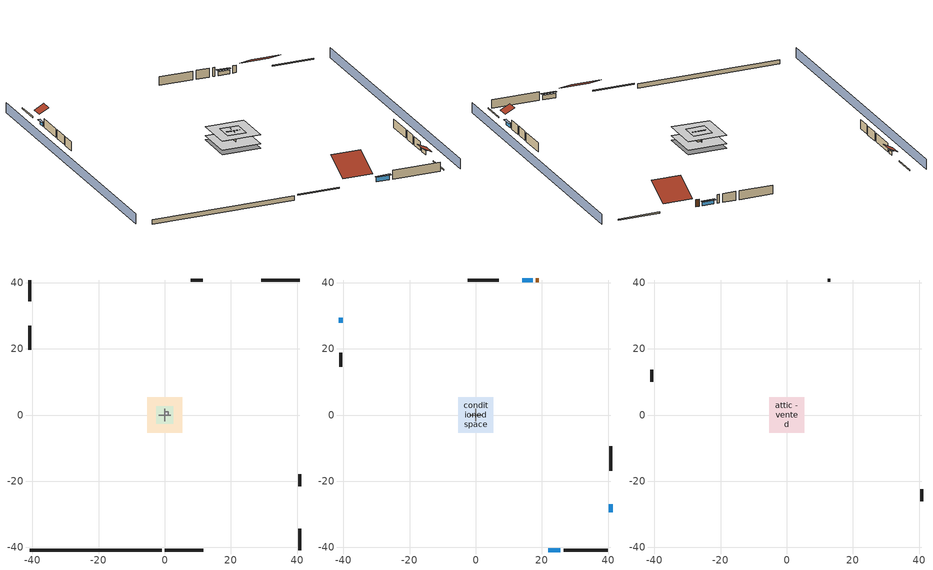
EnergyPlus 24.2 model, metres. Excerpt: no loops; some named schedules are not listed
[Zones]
central ac and furnace airloop ret air zone
 floor adiabatic (AdiabaticConst): 0,0 0,1 1,1 1,0 z0
 wall adiabatic (AdiabaticConst): 0,1 0,0 1,0 1,1 0,1 z0:1
 ceiling adiabatic (AdiabaticConst): 1,0 1,1 0,1 0,0 z1
crawlspace - vented
 floor foundation (Slab2 construction): -5.34,-5.34 -5.34,5.34 5.34,5.34 5.34,-5.34 z-0.91
 wall outside (RimJoist1 construction): -0.03,-40.77 11.64,-40.77 z0.3:0.61
 wall outside (RimJoist2 construction): -40.77,40.77 -40.77,34.27 z0.3:0.61
 wall outside (RimJoist3 construction): 40.77,40.77 29.09,40.77 z0.3:0.61
 wall outside (RimJoist4 construction): 40.77,-40.77 40.77,-34.27 z0.3:0.61
 wall foundation (FoundationWall1 construction): -40.77,-40.77 -0.96,-40.77 z-0.91:0.3
garage
 floor foundation (Slab1 construction): -2.59,-2.59 -2.59,2.59 2.59,2.59 2.59,-2.59 z0
 wall outside (Wall1 construction): -40.77,27 -40.77,19.69 z0.3:2.74
 wall outside (Wall12 construction): 40.77,-21.49 40.77,-17.84 z0.3:2.74
 wall outside (Wall2 construction): 11.48,40.77 7.82,40.77 z0.3:2.74
 wall to conditioned space (Wall5 construction Reversed): -1.83,0 1.83,0 z0.3:2.74
 wall to conditioned space (Wall6 construction Reversed): 0,-1.83 0,1.83 z0.3:2.74
conditioned space
 floor to crawlspace - vented (Floor2 construction): -5.34,-5.34 -5.34,5.34 5.34,5.34 5.34,-5.34 z0.3
 wall outside (AdiabaticWallConstruction 1): 19.02,40.77 18.1,40.77 z0.3:2.34
 wall outside (AdiabaticWallConstruction): 21.94,-40.77 25.58,-40.77 z0.3:1.52; -40.77,29.36 -40.77,27.93 z0.3:1.28; 17.18,40.77 14.02,40.77 z0.3:1.37; 40.77,-29.36 40.77,-26.98 z0.3:1.34
 wall outside (Wall3 construction): 26.51,-40.77 39.84,-40.77 z0.3:2.74
 wall outside (Wall4 construction): -40.77,18.76 -40.77,14.57 z0.3:2.74
 wall outside (Wall7 construction): 6.89,40.77 -2.46,40.77 z0.3:2.74
 wall outside (Wall8 construction): 40.77,-16.91 40.77,-9.5 z0.3:2.74
 window (WindowConstruction): 21.94,-40.77 25.58,-40.77 z0.3:1.52
 window (WindowConstruction 1): -40.77,29.36 -40.77,27.93 z0.3:1.28
 window (WindowConstruction 2): 17.18,40.77 14.02,40.77 z0.3:1.37
 window (WindowConstruction 3): 40.77,-29.36 40.77,-26.98 z0.3:1.34
 door (Door): 19.02,40.77 18.1,40.77 z0.3:2.34
attic - vented
 floor to garage (Floor1 construction): -2.59,-2.59 -2.59,2.59 2.59,2.59 2.59,-2.59 z2.74
 floor to conditioned space (Floor3 construction Reversed): -5.34,-5.34 -5.34,5.34 5.34,5.34 5.34,-5.34 z2.74
 wall outside (Wall10 construction): 40.77,-26.05 40.77,-22.42 z0.3:2.74
 wall outside (Wall11 construction): 13.09,40.77 12.41,40.77 z0.3:2.74
 wall outside (Wall9 construction): -40.77,13.64 -40.77,10.01 z0.3:2.74
 roof outside (Roof1 construction): 21.01,-40.77,2.74 21.01,-33.22,6.52 12.57,-33.22,6.52 12.57,-40.77,2.74
 roof outside (Roof2 construction): -40.77,30.29,2.74 -38.03,30.29,4.11 -38.03,33.35,4.11 -40.77,33.35,2.74
 roof outside (Roof3 construction): 40.77,-30.29,2.74 38.03,-30.29,4.11 38.03,-33.35,4.11 40.77,-33.35,2.74
 roof outside (Roof4 construction): 19.95,40.77,2.74 19.95,33.42,6.42 28.16,33.42,6.42 28.16,40.77,2.74
shading: -45.34,40.77 -45.34,-40.77 / 45.34,-40.77 45.34,40.77 z0:2.74; 25.88,-40.77 21.64,-40.77 21.64,-41.38 25.88,-41.38 z1.83; -40.77,27.63 -40.77,29.66 -41.38,29.66 -41.38,27.63 z1.58; 13.72,40.77 17.48,40.77 17.48,41.38 13.72,41.38 z1.68; 40.77,-26.68 40.77,-29.66 41.38,-29.66 41.38,-26.68 z1.65
[Building]
Building 1: Terrain=Suburbs
[Site:Location]
Portland Intl Arpt_OR: Latitude {deg}=45.59; Longitude {deg}=-122.6; Time Zone {hr}=-8; Elevation {m}=33; Keep Site Location Information=Yes
[Site:GroundTemperature:Shallow]
10.2558, 8.96328, 8.85977, 9.47314, 11.9355, 14.3863, 16.5111, 17.8571, 17.9714, 16.8767, 14.8061, 12.4304
[Site:WaterMainsTemperature]
Calculation Method=Schedule; Temperature Schedule=mains temperature schedule
[Material] Roughness=Rough; Thermal Absorptance=0.9
Name | Thickness {m} | Conductivity {W/m-K} | Density {kg/m3} | Specific Heat {J/kg-K} | Solar Absorptance | Visible Absorptance
ceiling loosefill ins | 0.254 | 0.0480833 | 16.02 | 1046.75 | 0.7 | 0.7
ceiling stud and cavity | 0.1397 | 1.39189 | 65.682 | 1177.47 | 0.7 | 0.7
ceiling stud and cavity 1 | 0.1397 | 0.104117 | 65.682 | 1177.47 | 0.7 | 0.7
concrete 4.0 in. | 0.1016 | 1.803125 | 2242.8 | 837.4 | 0.7 | 0.7
concrete 8.0 in. | 0.2032 | 1.803125 | 2242.8 | 837.4 | 0.7 | 0.7
door material | 0.04445 | 0.0612267 | 512.64 | 1214.23 | 0.7 | 0.7
floor covering | 0.0127 | 0.0433444 | 54.468 | 1339.84 | 0.6 | 0.6
floor stud and cavity | 0.1397 | 0.923637 | 92.3553 | 1139.71 | 0.7 | 0.7
furniture material conditioned space 1; furniture material garage 1 | 0.1524 | 0.115458 | 640.8 | 1214.23 | 0.6 | 0.6
gypsum board | 0.0127 | 0.160291 | 801 | 837.4 | 0.6 | 0.6
osb sheathing 0.5 in. | 0.0127 | 0.115458 | 512.64 | 1214.23 | 0.6 | 0.6
osb sheathing 0.5 in. 1; osb sheathing 0.5 in. 2; osb sheathing 0.5 in. 3 | 0.0127 | 0.115458 | 512.64 | 1214.23 | 0.7 | 0.7
osb sheathing 0.75 in. | 0.01905 | 0.115458 | 512.64 | 1214.23 | 0.7 | 0.7
rim joist stud and cavity | 0.0508 | 0.178688 | 50.32683 | 1063.81 | 0.6 | 0.6
roof rigid ins | 0.00281632 | 0.029427 | 32.04 | 1214.23 | 0.7 | 0.7
soil 0.5 in. | 0.0127 | 0.8655 | 1842.3 | 418.7 | 0.7 | 0.7
wall rigid ins | 0.512978 | 0.029427 | 32.04 | 1214.23 | 0.7 | 0.7
wall stud and cavity | 0.1397 | 0.727959 | 139.0536 | 1170.24 | 0.6 | 0.6
wall stud and cavity 1 | 0.1397 | 0.550994 | 139.0536 | 1170.24 | 0.7 | 0.7
wall stud and cavity 2 | 0.1397 | 0.335416 | 139.0536 | 1170.24 | 0.7 | 0.7
wall stud and cavity 3 | 0.0889 | 0.380278 | 52.3479 | 1209.89 | 0.7 | 0.7
wall stud and cavity 4 | 0.0889 | 0.391764 | 83.0341 | 1211.67 | 0.7 | 0.7
wood shingles or shakes | 0.00635 | 0.162714 | 1121.4 | 1465.45 | 0.85 | 0.85
wood siding | 0.0254 | 0.102417 | 544.68 | 1172.36 | 0.85 | 0.85
wood siding 1; wood siding 2 | 0.0254 | 0.102417 | 544.68 | 1172.36 | 0.7 | 0.7
[Material:NoMass]
Adiabatic: Roughness=Rough; Thermal Resistance {m2-K/W}=176.1; Thermal Absorptance=0.9; Solar Absorptance=0.7; Visible Absorptance=0.7
[WindowMaterial:SimpleGlazingSystem]
WindowMaterial: U-Factor {W/m2-K}=1.93052; Solar Heat Gain Coefficient=0.49
[Construction]
AdiabaticConst: Adiabatic
AdiabaticWallConstruction: wood siding 1, wall rigid ins, wall stud and cavity 3, gypsum board
AdiabaticWallConstruction 1: wood siding 2, wall rigid ins, wall stud and cavity 3, gypsum board
Door: door material
Floor1 construction: ceiling stud and cavity
Floor2 construction: floor stud and cavity, osb sheathing 0.75 in., floor covering
Floor3 construction Reversed: gypsum board, ceiling stud and cavity 1, ceiling loosefill ins
FoundationWall1 construction: concrete 8.0 in.
furniture construction conditioned space 1: furniture material conditioned space 1
furniture construction garage 1: furniture material garage 1
PartitionWallConstruction: gypsum board, wall stud and cavity 4, gypsum board
RimJoist1 construction; RimJoist2 construction; RimJoist3 construction; RimJoist4 construction: wood siding, rim joist stud and cavity
Roof1 construction; Roof2 construction; Roof3 construction; Roof4 construction: wood shingles or shakes, roof rigid ins, osb sheathing 0.5 in.
Slab1 construction: concrete 4.0 in.
Slab2 construction: soil 0.5 in.
Wall1 construction; Wall2 construction: wood siding, osb sheathing 0.5 in. 1, wall stud and cavity
Wall10 construction; Wall11 construction; Wall12 construction; Wall9 construction: wood siding, osb sheathing 0.5 in. 3, wall stud and cavity
Wall3 construction; Wall4 construction: wood siding, osb sheathing 0.5 in. 1, wall stud and cavity 1, gypsum board
Wall5 construction Reversed: gypsum board, wall stud and cavity 2, osb sheathing 0.5 in. 2
Wall6 construction Reversed: gypsum board, wall stud and cavity 2, osb sheathing 0.5 in. 3
Wall7 construction; Wall8 construction: wood siding, osb sheathing 0.5 in. 3, wall stud and cavity 1, gypsum board
WindowConstruction; WindowConstruction 1; WindowConstruction 2; WindowConstruction 3: WindowMaterial
[Zone] Multiplier=1
Name | Volume {m3} | Part of Total Floor Area
attic - vented | 124.583 | Yes
central ac and furnace airloop ret air zone | 1 | No
conditioned space | 278.185 | Yes
crawlspace - vented | 139.092 | Yes
garage | 65.242 | Yes
[Space]
Name | Zone | Volume {m3} | Space Type
attic - vented 1 | attic - vented | 124.583
central ac and furnace airloop ret air space | central ac and furnace airloop ret air zone |  | Plenum Space Type
conditioned space 1 | conditioned space | 278.185
crawlspace - vented 1 | crawlspace - vented | 139.092
garage 1 | garage | 65.242
[ZoneInfiltration:EffectiveLeakageArea] Schedule=Always On Discrete
Name | Zone or Space | Effective Air Leakage Area {cm2} | Stack Coefficient | Wind Coefficient
infil attic - vented 1 | attic - vented 1 | 4694.23 | 0.000184533 | 3.63581e-05
infil garage 1 | garage 1 | 679.592 | 0.000129147 | 4.64657e-05
[ZoneMixing] Schedule=Always On Continuous; Design Flow Rate Calculation Method=Flow/Zone; Design Flow Rate {m3/s}=0
Name | Zone or Space | Source Zone or Space
whole house fan mix | attic - vented | conditioned space
central ac and furnace airloop_0 ZoneMixDZToCond mix | conditioned space | crawlspace - vented
central ac and furnace airloop_0 ZoneMixCondToDZ mix | crawlspace - vented | conditioned space
[SpaceList]
Plenum Space Type: central ac and furnace airloop ret air space
[OtherEquipment] Design Level Calculation Method=EquipmentLevel
Name | Fuel Type | Zone or ZoneList or Space or SpaceList | Schedule | Design Level {W} | Fraction Latent | Fraction Radiant | Fraction Lost
central ac and furnace airloop_0 RetCondToRP; central ac and furnace airloop_0 RetSensLkToRP | None | central ac and furnace airloop ret air space | Always On Discrete | 0 | 0 | 0 | 0
central ac and furnace airloop_0 RetLatLkToRP | None | central ac and furnace airloop ret air space | Always On Discrete | 0 | 1 | 0 | 0
central ac and furnace airloop_0 SupCondToLv; central ac and furnace airloop_0 SupSensLkToCond; mech vent house fan sensible load | None | conditioned space 1 | Always On Discrete | 0 | 0 | 0 | 0
central ac and furnace airloop_0 SupLatLkToCond; mech vent house fan latent load | None | conditioned space 1 | Always On Discrete | 0 | 1 | 0 | 0
clothes dryer 1 | NaturalGas | conditioned space 1 | clothes_dryer | 5079.72 | 0.015 | 0.081 | 0.85
cooking range 1 | NaturalGas | conditioned space 1 | cooking_range | 4701.52 | 0.16 | 0.384 | 0.2
general water use latent | None | conditioned space 1 | general water use schedule | 62.594 | 1 | 0 | 0
general water use sensible | None | conditioned space 1 | general water use schedule | -61.6891 | 0 | 0.6 | 0
central ac and furnace airloop_0 RetCondToDZ; central ac and furnace airloop_0 SupCondToDZ; central ac and furnace airloop_0 SupSensLkToDZ | None | crawlspace - vented 1 | Always On Discrete | 0 | 0 | 0 | 0
central ac and furnace airloop_0 SupLatLkToDZ | None | crawlspace - vented 1 | Always On Discrete | 0 | 1 | 0 | 0
water heater energy adjustment1 | Electricity | garage 1 | Always On Discrete | 0.01 | 0 | 0 | 1
water heater lat | None | garage 1 | Always On Discrete | 0 | 1 | 0 | 0
water heater sens | None | garage 1 | Always On Discrete | 0 | 0 | 0 | 0
[SurfaceProperty:IncidentSolarMultiplier] Incident Solar Multiplier=1; Incident Solar Multiplier Schedule=trans schedule winter=0.85 summer=0.7
Window1; Window2; Window3; Window4
[InternalMass]
Name | Construction | Zone or ZoneList | Space or SpaceList | Surface Area {m2}
furniture mass conditioned space 1 | furniture construction conditioned space 1 | conditioned space | conditioned space 1 | 45.63397
partition wall mass | PartitionWallConstruction | conditioned space | conditioned space 1 | 114.085
furniture mass garage 1 | furniture construction garage 1 | garage | garage 1 | 2.67561
[Lights] Design Level Calculation Method=LightingLevel; Return Air Fraction=0; Fraction Radiant=0.6; Fraction Visible=0.2; Fraction Replaceable=1
Name | Zone or ZoneList or Space or SpaceList | Schedule | Lighting Level {W}
interior lighting | conditioned space 1 | lighting_interior | 190.028
garage lighting | garage 1 | lighting_garage | 8.40462
[People]
occupants: Zone or ZoneList or Space or SpaceList=conditioned space 1; Number of People Schedule=occupants; Number of People Calculation Method=People; Number of People=3; Fraction Radiant=0.314171; Sensible Heat Fraction=0.56303; Activity Level Schedule=occupants activity schedule; Carbon Dioxide Generation Rate {m3/s-W}=0; Enable ASHRAE 55 Comfort Warnings=No; Mean Radiant Temperature Calculation Type=EnclosureAveraged
[ElectricEquipment] Zone or ZoneList or Space or SpaceList=conditioned space 1; Design Level Calculation Method=EquipmentLevel
Name | Schedule | Design Level {W} | Fraction Latent | Fraction Radiant | Fraction Lost
clothes dryer | clothes_dryer | 382.361 | 0.015 | 0.081 | 0.85
clothes washer | clothes_washer | 543.096 | 0.03 | 0.162 | 0.7
cooking range | cooking_range | 160.423 | 0.16 | 0.384 | 0.2
fridge | fridge schedule | 49.4292 | 0 | 0.6 | 0
mech vent bath fan 0 | mech vent bath fan 0 schedule | 15 | 0 | 0 | 1
mech vent house fan | mech vent house fan schedule | 0 | 0 | 0 | 1
mech vent house fan cfis | mech vent house fan cfis schedule | 0 | 0 | 0 | 0
mech vent range fan 0 | mech vent range fan 0 schedule | 30 | 0 | 0 | 1
misc plug loads | plug_loads_other | 336.17 | 0.021 | 0.558 | 0.049
misc tv | plug_loads_tv | 440.875 | 0 | 0.6 | 0
whole house fan | Always On Discrete | 0 | 0 | 0 | 1
[ZoneInfiltration:DesignFlowRate] Schedule=Always On Discrete
Name | Zone or ZoneList or Space or SpaceList | Design Flow Rate Calculation Method | Design Flow Rate {m3/s} | Air Changes per Hour {1/hr} | Constant Term Coefficient | Temperature Term Coefficient | Velocity Term Coefficient | Velocity Squared Term Coefficient
infil flow; natural vent flow; whole house fan flow | conditioned space 1 | Flow/Zone | 0
crawlspace_vented 1 duct leakage imbalance infil flow | crawlspace - vented 1 | Flow/Zone | 0
infil crawlspace - vented 1 | crawlspace - vented 1 | AirChanges/Hour |  | 2.6013 | 1 | 0 | 0 | 0
[SurfaceProperty:ExposedFoundationPerimeter] Exposed Perimeter Calculation Method=TotalExposedPerimeter
Name | Total Exposed Perimeter {m}
Slab2 | 39.80688
Slab1 | 14.6304
[AvailabilityManager:Scheduled]
central ac and furnace airloop Availability Manager: Schedule=Always On Discrete
[AirLoopHVAC:ReturnPlenum]
Air Loop HVAC Return Plenum 1: Zone=central ac and furnace airloop ret air zone
[Foundation:Kiva] Wall Depth Below Slab {m}=0.2032
Name | Initial Indoor Air Temperature {C} | Wall Height Above Grade {m}
Foundation Kiva 1 | 13.4258 | 0.1016
Foundation Kiva 2 | 8.58325 | 0.3048
[Foundation:Kiva:Settings]
Soil Conductivity {W/m-K}=0.8655; Soil Density {kg/m3}=1842.3; Soil Specific Heat {J/kg-K}=418.7; Ground Solar Absorptivity=0.9; Ground Thermal Absorptivity=0.9; Ground Surface Roughness {m}=0.03; Far-Field Width {m}=40; Deep-Ground Boundary Condition=ZeroFlux; Deep-Ground Depth {m}=40; Minimum Cell Dimension {m}=0.2; Maximum Cell Growth Coefficient=3; Simulation Timestep=Timestep
[Exterior:Lights]
exterior lighting: Schedule=exterior lighting schedule; Design Level {W}=6.19068
[EnergyManagementSystem:GlobalVariable]
central_ac_and_furnace_airloop_0_DuctImbalLkExhFanEquivCond
central_ac_and_furnace_airloop_0_DuctImbalLkExhFanEquivDZ
central_ac_and_furnace_airloop_0_DuctImbalLkSupFanEquivCond
central_ac_and_furnace_airloop_0_DuctImbalLkSupFanEquivDZ
central_ac_and_furnace_airloop_0_DZ_T
central_ac_and_furnace_airloop_0_DZ_W
central_ac_and_furnace_airloop_0_RetCondToDZ
central_ac_and_furnace_airloop_0_RetCondToRP
central_ac_and_furnace_airloop_0_RetLatLkToRP
central_ac_and_furnace_airloop_0_RetSensLkToRP
central_ac_and_furnace_airloop_0_SupCondToDZ
central_ac_and_furnace_airloop_0_SupCondToLv
central_ac_and_furnace_airloop_0_SupLatLkToCond
central_ac_and_furnace_airloop_0_SupLatLkToDZ
central_ac_and_furnace_airloop_0_SupSensLkToCond
central_ac_and_furnace_airloop_0_SupSensLkToDZ
central_ac_and_furnace_airloop_0_ZoneMixCondToDZ
central_ac_and_furnace_airloop_0_ZoneMixDZToCond
central_ac_and_furnace_airloop_AH_MFR
central_ac_and_furnace_airloop_AH_Tout
central_ac_and_furnace_airloop_AH_VFR
central_ac_and_furnace_airloop_AH_Wout
central_ac_and_furnace_airloop_Fan_RTF
central_ac_and_furnace_airloop_RA_T
central_ac_and_furnace_airloop_Ra_W
infil_program_Qfan
infil_program_Qinf
natural_vent_program_Qnv
natural_vent_program_Qwhf
[EnergyManagementSystem:Sensor]
Name | Output:Variable or Output:Meter Index Key | Output:Variable or Output:Meter
airflow_gain | infil flow | Infiltration Sensible Heat Gain Energy
airflow_gain_1 | natural vent flow | Infiltration Sensible Heat Gain Energy
airflow_gain_2 | whole house fan flow | Infiltration Sensible Heat Gain Energy
airflow_loss | infil flow | Infiltration Sensible Heat Loss Energy
airflow_loss_1 | natural vent flow | Infiltration Sensible Heat Loss Energy
airflow_loss_2 | whole house fan flow | Infiltration Sensible Heat Loss Energy
central_ac_and_furnace_airloop_0_DZ_T_s | crawlspace - vented | Zone Air Temperature
central_ac_and_furnace_airloop_0_DZ_W_s | crawlspace - vented | Zone Mean Air Humidity Ratio
central_ac_and_furnace_airloop_AH_MFR_s | Node 7 | System Node Mass Flow Rate
central_ac_and_furnace_airloop_AH_Tout_s | Node 7 | System Node Temperature
central_ac_and_furnace_airloop_AH_VFR_s | Node 7 | System Node Current Density Volume Flow Rate
central_ac_and_furnace_airloop_AH_Wout_s | Node 7 | System Node Humidity Ratio
central_ac_and_furnace_airloop_RA_T_s | Node 10 | System Node Temperature
central_ac_and_furnace_airloop_Ra_W_s | Node 10 | System Node Humidity Ratio
clg_load_cond |  | Cooling:EnergyTransfer:Zone:CONDITIONED SPACE
clg_load_duct |  | Cooling:EnergyTransfer:Zone:CENTRAL AC AND FURNACE AIRLOOP RET AIR ZONE
clg_sp_s; clg_sp_s_1 | cooling setpoint | Schedule Value
clothes_dryer_exhaust_0_sch_s | clothes_dryer | Schedule Value
cool_season | cooling season schedule | Schedule Value
ducts_conv | central ac and furnace airloop_0 RetCondToRP | Other Equipment Convective Heating Energy
ducts_conv_1 | central ac and furnace airloop_0 RetLatLkToRP | Other Equipment Convective Heating Energy
ducts_conv_2 | central ac and furnace airloop_0 RetSensLkToRP | Other Equipment Convective Heating Energy
ducts_conv_3 | central ac and furnace airloop_0 SupCondToLv | Other Equipment Convective Heating Energy
ducts_conv_4 | central ac and furnace airloop_0 SupLatLkToCond | Other Equipment Convective Heating Energy
ducts_conv_5 | central ac and furnace airloop_0 SupSensLkToCond | Other Equipment Convective Heating Energy
ducts_rad | central ac and furnace airloop_0 RetCondToRP | Other Equipment Radiant Heating Energy
ducts_rad_1 | central ac and furnace airloop_0 RetLatLkToRP | Other Equipment Radiant Heating Energy
ducts_rad_2 | central ac and furnace airloop_0 RetSensLkToRP | Other Equipment Radiant Heating Energy
ducts_rad_3 | central ac and furnace airloop_0 SupCondToLv | Other Equipment Radiant Heating Energy
ducts_rad_4 | central ac and furnace airloop_0 SupLatLkToCond | Other Equipment Radiant Heating Energy
ducts_rad_5 | central ac and furnace airloop_0 SupSensLkToCond | Other Equipment Radiant Heating Energy
htg_load_cond |  | Heating:EnergyTransfer:Zone:CONDITIONED SPACE
htg_load_duct |  | Heating:EnergyTransfer:Zone:CENTRAL AC AND FURNACE AIRLOOP RET AIR ZONE
htg_sp_s; htg_sp_s_1 | heating setpoint | Schedule Value
ig_ee_conv | clothes dryer | Electric Equipment Convective Heating Energy
ig_ee_conv_2 | cooking range | Electric Equipment Convective Heating Energy
ig_ee_conv_3 | fridge | Electric Equipment Convective Heating Energy
ig_ee_conv_4 | misc plug loads | Electric Equipment Convective Heating Energy
ig_ee_conv_5 | misc tv | Electric Equipment Convective Heating Energy
ig_ee_conv_6 | whole house fan | Electric Equipment Convective Heating Energy
ig_ee_rad | clothes dryer | Electric Equipment Radiant Heating Energy
ig_ee_rad_2 | cooking range | Electric Equipment Radiant Heating Energy
ig_ee_rad_3 | fridge | Electric Equipment Radiant Heating Energy
ig_ee_rad_4 | misc plug loads | Electric Equipment Radiant Heating Energy
ig_ee_rad_5 | misc tv | Electric Equipment Radiant Heating Energy
ig_ee_rad_6 | whole house fan | Electric Equipment Radiant Heating Energy
ig_lgt_conv | interior lighting | Lights Convective Heating Energy
ig_lgt_rad | interior lighting | Lights Radiant Heating Energy
ig_lgt_vis | interior lighting | Lights Visible Radiation Heating Energy
ig_oe_conv | clothes dryer 1 | Other Equipment Convective Heating Energy
ig_oe_conv_1 | cooking range 1 | Other Equipment Convective Heating Energy
ig_oe_conv_2 | general water use latent | Other Equipment Convective Heating Energy
ig_oe_conv_3 | general water use sensible | Other Equipment Convective Heating Energy
ig_oe_rad | clothes dryer 1 | Other Equipment Radiant Heating Energy
ig_oe_rad_1 | cooking range 1 | Other Equipment Radiant Heating Energy
ig_oe_rad_2 | general water use latent | Other Equipment Radiant Heating Energy
ig_oe_rad_3 | general water use sensible | Other Equipment Radiant Heating Energy
ig_ppl_conv | occupants | People Convective Heating Energy
ig_ppl_rad | occupants | People Radiant Heating Energy
im_conv | furniture mass conditioned space 1 | Surface Inside Face Convection Heat Gain Energy
im_conv_1 | partition wall mass | Surface Inside Face Convection Heat Gain Energy
im_ig | furniture mass conditioned space 1 | Surface Inside Face Internal Gains Radiation Heat Gain Energy
im_ig_1 | partition wall mass | Surface Inside Face Internal Gains Radiation Heat Gain Energy
im_lgt | furniture mass conditioned space 1 | Surface Inside Face Lights Radiation Heat Gain Energy
im_lgt_1 | partition wall mass | Surface Inside Face Lights Radiation Heat Gain Energy
im_sol | furniture mass conditioned space 1 | Surface Inside Face Solar Radiation Heat Gain Energy
im_sol_1 | partition wall mass | Surface Inside Face Solar Radiation Heat Gain Energy
im_surf | furniture mass conditioned space 1 | Surface Inside Face Net Surface Thermal Radiation Heat Gain Energy
im_surf_1 | partition wall mass | Surface Inside Face Net Surface Thermal Radiation Heat Gain Energy
mech_vent_bath_fan_0_sch_s | mech vent bath fan 0 schedule | Schedule Value
mech_vent_range_fan_0_sch_s | mech vent range fan 0 schedule | Schedule Value
mv_conv | mech vent bath fan 0 | Electric Equipment Convective Heating Energy
mv_conv_1 | mech vent house fan | Electric Equipment Convective Heating Energy
mv_conv_2 | mech vent house fan cfis | Electric Equipment Convective Heating Energy
mv_conv_3 | mech vent range fan 0 | Electric Equipment Convective Heating Energy
mv_conv_4 | mech vent house fan latent load | Other Equipment Convective Heating Energy
mv_conv_5 | mech vent house fan sensible load | Other Equipment Convective Heating Energy
mv_rad | mech vent bath fan 0 | Electric Equipment Radiant Heating Energy
mv_rad_1 | mech vent house fan | Electric Equipment Radiant Heating Energy
mv_rad_2 | mech vent house fan cfis | Electric Equipment Radiant Heating Energy
mv_rad_3 | mech vent range fan 0 | Electric Equipment Radiant Heating Energy
mv_rad_4 | mech vent house fan latent load | Other Equipment Radiant Heating Energy
mv_rad_5 | mech vent house fan sensible load | Other Equipment Radiant Heating Energy
natural_vent_s | natural vent schedule | Schedule Value
out_pb_s |  | Site Outdoor Air Barometric Pressure
out_wt_s |  | Site Outdoor Air Humidity Ratio
site_vw_s |  | Site Wind Speed
ss_back_out | Window1 | Surface Window Shortwave from Zone Back Out Window Heat Transfer Rate
ss_back_out_1 | Window2 | Surface Window Shortwave from Zone Back Out Window Heat Transfer Rate
ss_back_out_2 | Window3 | Surface Window Shortwave from Zone Back Out Window Heat Transfer Rate
ss_back_out_3 | Window4 | Surface Window Shortwave from Zone Back Out Window Heat Transfer Rate
ss_conv | Door1 | Surface Inside Face Convection Heat Gain Energy
ss_conv_1 | Window1 | Surface Inside Face Convection Heat Gain Energy
ss_conv_2 | Window2 | Surface Inside Face Convection Heat Gain Energy
ss_conv_3 | Window3 | Surface Inside Face Convection Heat Gain Energy
ss_conv_4 | Window4 | Surface Inside Face Convection Heat Gain Energy
ss_ig | Door1 | Surface Inside Face Internal Gains Radiation Heat Gain Energy
ss_ig_1 | Window1 | Surface Inside Face Internal Gains Radiation Heat Gain Energy
ss_ig_2 | Window2 | Surface Inside Face Internal Gains Radiation Heat Gain Energy
ss_ig_3 | Window3 | Surface Inside Face Internal Gains Radiation Heat Gain Energy
ss_ig_4 | Window4 | Surface Inside Face Internal Gains Radiation Heat Gain Energy
